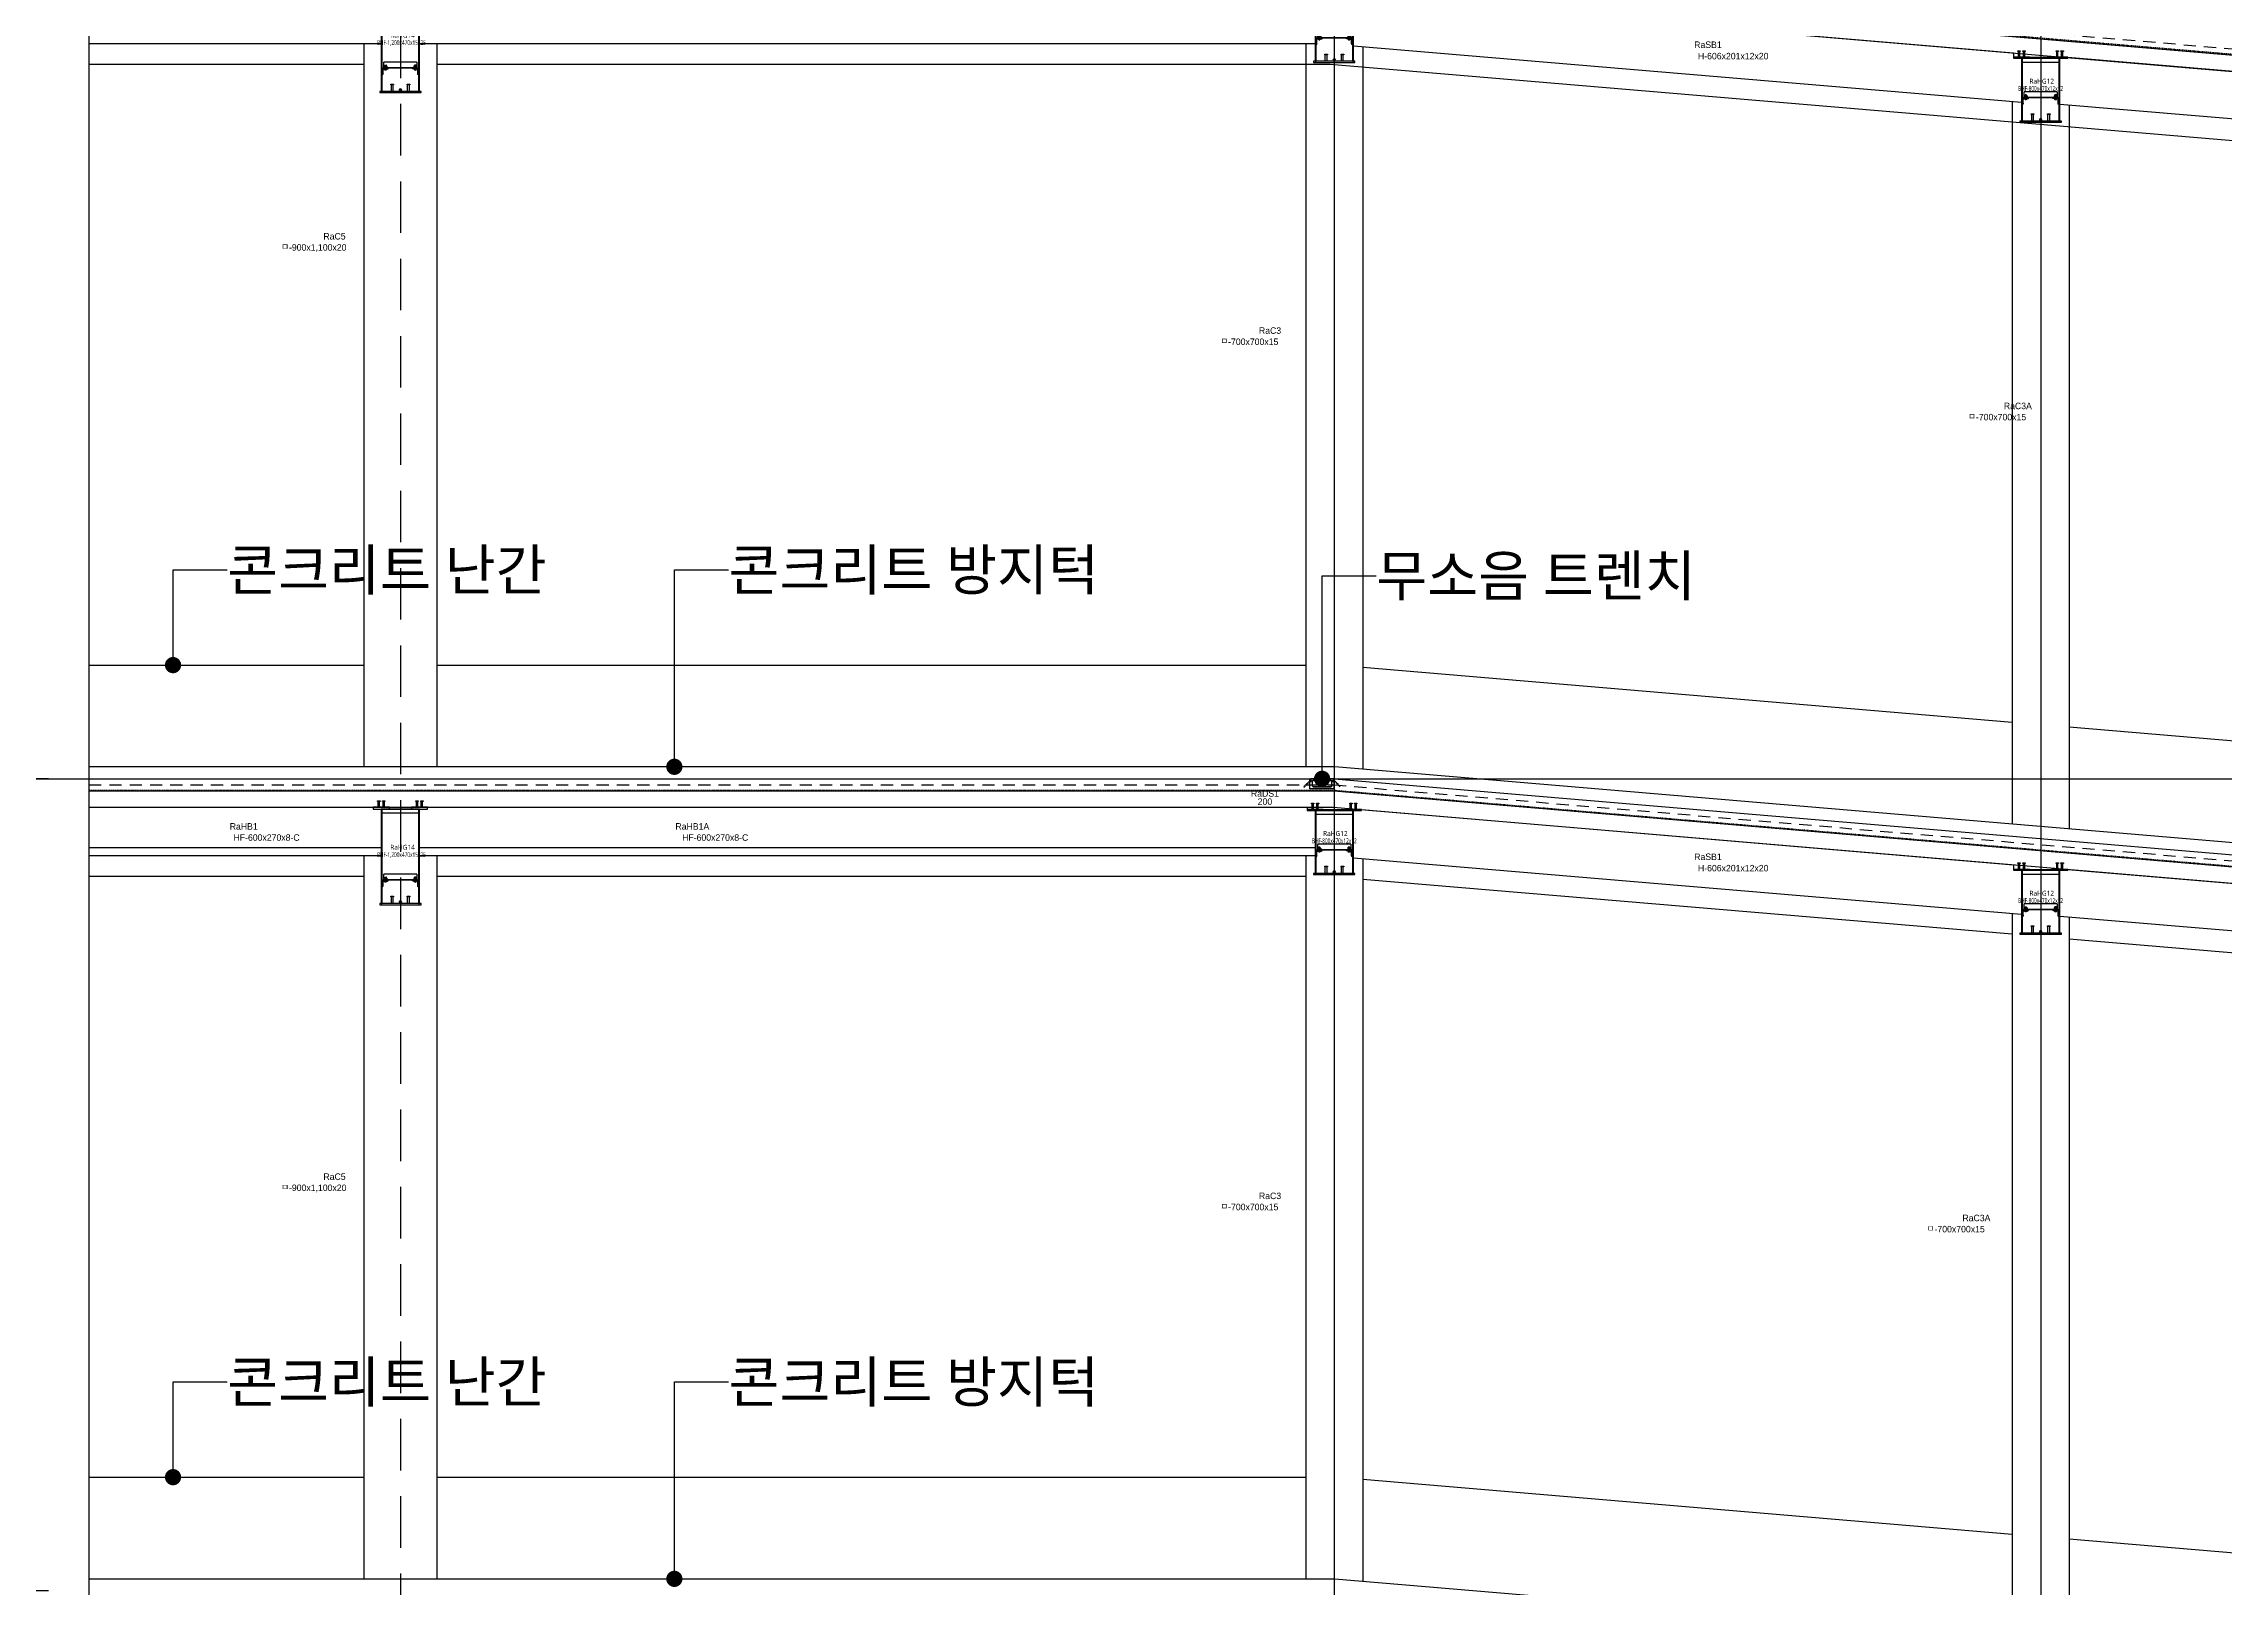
# Model space of a CAD drawing. Header units: millimetres. Extents: x 367092 to 767578, y 396038 to 811791.
# Drawn here: x 392033 to 418887, y 462594 to 481605 of the extents above; entities that cross this region are included whole.
import ezdxf
from ezdxf.enums import TextEntityAlignment as Align

# ---------------------------------------------------------------- set-up
doc = ezdxf.new("R2010")
doc.units = ezdxf.units.MM
doc.header["$LTSCALE"] = 100
doc.header["$MEASUREMENT"] = 0
doc.header["$PDSIZE"] = -10
for name, pattern in [('CENTER', [2, 1.25, -0.25, 0.25, -0.25]), ('DASHED', [0.75, 0.5, -0.25]), ('HID', [2.5, 1.5, -1]), ('HIDDEN', [9.525, 6.35, -3.175]), ('HIDDEN2', [0.1875, 0.125, -0.0625])]:
    doc.linetypes.add(name, pattern=pattern)
doc.layers.get('0').update_dxf_attribs({"linetype": 'CONTINUOUS'})
doc.layers.get('Defpoints').update_dxf_attribs({"color": 171, "linetype": 'CONTINUOUS'})
for name, color, linetype in [('2HIDDEN2', 2, 'HIDDEN2'), ('3CONTINUOUS', 3, 'CONTINUOUS'), ('BOLT', 8, 'CONTINUOUS'), ('cen', 14, 'CONTINUOUS'), ('CEN(ST)', 1, 'CENTER'), ('CON', 2, 'CONTINUOUS'), ('ELE-6', 8, 'CONTINUOUS'), ('ELE4', 4, 'CONTINUOUS'), ('ELE9', 9, 'CONTINUOUS'), ('FIN', 8, 'CONTINUOUS'), ('HF', 3, 'CONTINUOUS'), ('INSUL', 8, 'CONTINUOUS'), ('LED', 7, 'CONTINUOUS'), ('NDIM', 7, 'CONTINUOUS'), ('plate', 8, 'CONTINUOUS'), ('R', 3, 'CONTINUOUS'), ('SASAC 도면번호', 6, 'CONTINUOUS'), ('STUD', 6, 'CONTINUOUS'), ('SYM', 7, 'CONTINUOUS'), ('TEXT(MIN)', 7, 'CONTINUOUS'), ('W', 7, 'CONTINUOUS'), ('wire-meshes', 1, 'CONTINUOUS')]:
    doc.layers.add(name, color=color, linetype=linetype)
doc.styles.add('CGS', font='cgse', dxfattribs={"bigfont": 'cgs'})
doc.styles.add('나눔바른고딕', font='NanumBarunGothic.ttf')
doc.dimstyles.new('NDIM 1200', dxfattribs={"dimscale": 500, "dimtxt": 3, "dimasz": 1, "dimexe": 2, "dimexo": 2, "dimgap": 1, "dimtad": 1, "dimdec": 0, "dimdsep": 46, "dimtxsty": 'CGS', "dimblk": 'DOT0', "dimcen": 1, "dimdle": 8, "dimclrd": 2, "dimclre": 2, "dimclrt": 2, "dimadec": 0, "dimazin": 0, "dimtfac": 1, "dimtdec": 0, "dimtix": 1, "dimtmove": 2, "dimatfit": 3, "dimldrblk": 'DOT0', "dimfxl": 1, "dimtolj": 1, "dimtzin": 0, "dimlwd": -1, "dimlwe": -1, "dimarcsym": 0})

# ---------------------------------------------------------------- blocks, each defined once
blk = doc.blocks.new('DOT0')
blk.add_line((-3, 0), (3, 0))
at = {"color": 6}
blk.add_circle((0, 0), 0.75, dxfattribs=at)
blk = doc.blocks.new('*D147')
at = {"layer": 'Defpoints', "color": 0, "ltscale": 0.4, "transparency": 16777216}
for p in [(388393, 462551), (392593, 462551), (392593, 452551)]:
    blk.add_point(p, dxfattribs=at)
at = {"layer": 'NDIM', "ltscale": 0.4, "transparency": 16777216}
for p, q in [((392093, 462551), (387893, 462551)), ((388393, 452801), (388393, 462301)), ((392093, 452551), (387893, 452551))]:
    blk.add_line(p, q, dxfattribs=at)
at = {"layer": 'NDIM', "ltscale": 0.4, "transparency": 16777216, "xscale": 250, "yscale": 250, "zscale": 250}
for p, rotation in [((388393, 462551), 90), ((388393, 452551), 270)]:
    blk.add_blockref('DOT0', p, dxfattribs=dict(at, rotation=rotation))
at = {"layer": 'NDIM', "ltscale": 0.4, "transparency": 16777216, "insert": (387735, 457551), "char_height": 750, "attachment_point": 5, "rotation": 90, "style": '나눔바른고딕'}
blk.add_mtext('\\A1;10000', dxfattribs=at)
blk = doc.blocks.new('*D148')
at = {"layer": 'Defpoints', "color": 0, "ltscale": 0.4, "transparency": 16777216}
for p in [(388393, 472551), (392593, 472551), (392593, 462551)]:
    blk.add_point(p, dxfattribs=at)
at = {"layer": 'NDIM', "ltscale": 0.4, "transparency": 16777216}
for p, q in [((392093, 472551), (387893, 472551)), ((388393, 462801), (388393, 472301)), ((392093, 462551), (387893, 462551))]:
    blk.add_line(p, q, dxfattribs=at)
at = {"layer": 'NDIM', "ltscale": 0.4, "transparency": 16777216, "xscale": 250, "yscale": 250, "zscale": 250}
for p, rotation in [((388393, 472551), 90), ((388393, 462551), 270)]:
    blk.add_blockref('DOT0', p, dxfattribs=dict(at, rotation=rotation))
at = {"layer": 'NDIM', "ltscale": 0.4, "transparency": 16777216, "insert": (387735, 467551), "char_height": 750, "attachment_point": 5, "rotation": 90, "style": '나눔바른고딕'}
blk.add_mtext('\\A1;10000', dxfattribs=at)
blk = doc.blocks.new('*D149')
at = {"layer": 'Defpoints', "color": 0, "ltscale": 0.4, "transparency": 16777216}
for p in [(388393, 482551), (392593, 482551), (392593, 472551)]:
    blk.add_point(p, dxfattribs=at)
at = {"layer": 'NDIM', "ltscale": 0.4, "transparency": 16777216}
for p, q in [((392093, 482551), (387893, 482551)), ((388393, 472801), (388393, 482301)), ((392093, 472551), (387893, 472551))]:
    blk.add_line(p, q, dxfattribs=at)
at = {"layer": 'NDIM', "ltscale": 0.4, "transparency": 16777216, "xscale": 250, "yscale": 250, "zscale": 250}
for p, rotation in [((388393, 482551), 90), ((388393, 472551), 270)]:
    blk.add_blockref('DOT0', p, dxfattribs=dict(at, rotation=rotation))
at = {"layer": 'NDIM', "ltscale": 0.4, "transparency": 16777216, "insert": (387735, 477551), "char_height": 750, "attachment_point": 5, "rotation": 90, "style": '나눔바른고딕'}
blk.add_mtext('\\A1;10000', dxfattribs=at)
blk = doc.blocks.new('*D151')
at = {"layer": 'Defpoints', "color": 0, "ltscale": 0.4, "transparency": 16777216}
for p in [(386643, 493651), (392593, 493651), (392593, 431051)]:
    blk.add_point(p, dxfattribs=at)
at = {"layer": 'NDIM', "ltscale": 0.4, "transparency": 16777216}
for p, q in [((392093, 493651), (386143, 493651)), ((386643, 431301), (386643, 493401)), ((392093, 431051), (386143, 431051))]:
    blk.add_line(p, q, dxfattribs=at)
at = {"layer": 'NDIM', "ltscale": 0.4, "transparency": 16777216, "xscale": 250, "yscale": 250, "zscale": 250}
for p, rotation in [((386643, 493651), 90), ((386643, 431051), 270)]:
    blk.add_blockref('DOT0', p, dxfattribs=dict(at, rotation=rotation))
at = {"layer": 'NDIM', "ltscale": 0.4, "transparency": 16777216, "insert": (385985, 462351), "char_height": 750, "attachment_point": 5, "rotation": 90, "style": '나눔바른고딕'}
blk.add_mtext('\\A1;62600', dxfattribs=at)
blk = doc.blocks.new('111')
at = {"layer": '2HIDDEN2', "color": 5, "linetype": 'HIDDEN2'}
for p, q in [((323567, -166222), (323498, -166282)), ((323564, -166216), (323499, -166273)), ((323582, -166217), (323564, -166216)), ((323606, -166226), (323567, -166222)), ((323873, -166253), (323842, -166250)), ((323866, -166247), (323876, -166248)), ((323873, -166253), (323939, -166333)), ((323876, -166248), (323940, -166324))]:
    blk.add_line(p, q, dxfattribs=at)
at = {"layer": '3CONTINUOUS', "color": 4, "linetype": 'Continuous'}
for p, q in [((323576, -166201), (323577, -166190)), ((323578, -166201), (323576, -166201)), ((323577, -166190), (323586, -166191)), ((323578, -166201), (323579, -166192)), ((323579, -166192), (323584, -166192)), ((323584, -166192), (323582, -166217)), ((323582, -166217), (323607, -166220)), ((323586, -166191), (323584, -166215)), ((323584, -166215), (323610, -166218)), ((323587, -166191), (323585, -166215)), ((323607, -166220), (323600, -166284)), ((323610, -166218), (323603, -166283)), ((323863, -166244), (323866, -166220)), ((323867, -166220), (323864, -166244)), ((323869, -166222), (323866, -166247)), ((323876, -166221), (323867, -166220)), ((323874, -166222), (323869, -166222)), ((323873, -166231), (323874, -166222)), ((323875, -166232), (323876, -166221)), ((323600, -166284), (323610, -166296)), ((323603, -166283), (323612, -166294)), ((323610, -166296), (323823, -166318)), ((323612, -166294), (323823, -166316)), ((323823, -166316), (323833, -166307)), ((323823, -166318), (323836, -166308)), ((323833, -166307), (323840, -166242)), ((323836, -166308), (323842, -166244)), ((323864, -166244), (323840, -166242)), ((323866, -166247), (323842, -166244)), ((323873, -166231), (323875, -166232))]:
    blk.add_line(p, q, dxfattribs=at)
at = {"layer": '3CONTINUOUS', "color": 3, "linetype": 'Continuous'}
blk.add_line((323863, -166244), (323864, -166244), dxfattribs=at)
at = {"layer": '3CONTINUOUS', "color": 4, "linetype": 'Continuous'}
for points in [[(323587, -166191), (323866, -166220)], [(323610, -166218), (323840, -166242)], [(323621, -166219), (323623, -166194)], [(323625, -166220), (323628, -166195)], [(323720, -166229), (323723, -166205)], [(323725, -166230), (323728, -166205)], [(323819, -166240), (323822, -166215)], [(323824, -166240), (323827, -166216)]]:
    blk.add_lwpolyline(points, dxfattribs=at)
blk = doc.blocks.new('*U383')
at = {"layer": 'BOLT'}
for p, q in [((-20, 0), (20, 0)), ((-20, 0), (-20, -4)), ((-17, 15), (17, 15)), ((20, 0), (20, -4)), ((-20, -4), (20, -4)), ((-18, -19), (-18, -6)), ((-14, -4), (14, -4)), ((-14, -20), (14, -20)), ((-10, -20), (-10, -31)), ((-10, -31), (-8, -33)), ((-10, -31), (10, -31)), ((-9, -19), (-9, -6)), ((-8, -33), (8, -33)), ((10, -31), (8, -33)), ((9, -19), (9, -6)), ((10, -20), (10, -31)), ((18, -19), (18, -6))]:
    blk.add_line(p, q, dxfattribs=at)
at = {"layer": 'BOLT', "linetype": 'HIDDEN'}
for p, q in [((-10, 15), (-10, 0)), ((10, 15), (10, 0))]:
    blk.add_line(p, q, dxfattribs=at)
at = {"layer": 'BOLT'}
for centre, radius, start, end in [((0, 10), 17.6, 15.5187, 164.4813), ((-14, -11), 6.71, 47.8966, 132.1034), ((-14, -14), 6.71, 227.8966, 312.1034), ((0, -29), 24.2, 68.2132, 111.7868), ((0, 4), 24.2, 248.2132, 291.7868), ((14, -11), 6.71, 47.8966, 132.1034), ((14, -14), 6.71, 227.8966, 312.1034)]:
    blk.add_arc(centre, radius, start, end, dxfattribs=at)
at = {"layer": 'cen'}
blk.add_line((0, 33), (0, -38), dxfattribs=at)
blk = doc.blocks.new('W')
at = {"layer": 'W'}
h = blk.add_hatch(color=256, dxfattribs=at)
h.dxf.hatch_style = 1
edge = h.paths.add_edge_path()
edge.add_line((0, 0), (0, 7.5))
edge.add_arc((0, 0), 7.5, 90, 180)
edge.add_line((-7.5, 0), (0, 0))
blk.add_lwpolyline([(0, 0), (0, 7.5, 0.4142136), (-7.5, 0)], format="xyb", close=True, dxfattribs=at)
blk = doc.blocks.new('*U382')
at = {"layer": 'STUD', "color": 0, "linetype": 'ByBlock'}
for p, q in [((0, 11), (-80, 11)), ((0, -11), (-80, -11))]:
    blk.add_line(p, q, dxfattribs=at)
blk.add_lwpolyline([(-80, -17), (-90, -17), (-90, 17), (-80, 17)], close=True, dxfattribs=at)
blk = doc.blocks.new('R')
at = {"layer": 'R', "const_width": 15}
blk.add_lwpolyline([(-7.5, -15, 1), (7.5, -15, 1)], format="xyb", close=True, dxfattribs=at)
at = {"layer": 'R'}
blk.add_circle((0, -15), 15, dxfattribs=at)
blk = doc.blocks.new('*U384')
at = {"layer": 'plate'}
h = blk.add_hatch(color=256, dxfattribs=at)
h.dxf.hatch_style = 1
edge = h.paths.add_edge_path()
edge.add_line((-223, -975), (-223, -982.5))
edge.add_arc((-232.1, -966.8), 18.2, 300.24012, 362.53896)
edge.add_arc((-224.6, -964.4), 10.7, 278.68434, 351.31566, ccw=False)
h = blk.add_hatch(color=256, dxfattribs=at)
h.dxf.hatch_style = 1
edge = h.paths.add_edge_path()
edge.add_line((223, -975), (223, -982.5))
edge.add_arc((232.1, -966.8), 18.2, 177.46104, 239.75988, ccw=False)
edge.add_arc((224.6, -964.4), 10.7, 188.68434, 261.31566)
at = {"layer": 'Defpoints'}
for p in [(0, 0), (-235, -20), (235, -20), (0, -1185), (0, -1200)]:
    blk.add_point(p, dxfattribs=at)
at = {"layer": 'plate'}
for p, q in [((223, -25), (-223, -25)), ((223, -25), (-223, -25)), ((223, -25), (-223, -25)), ((223, -29), (-223, -29)), ((223, -29), (-223, -29)), ((223, -29), (-223, -29)), ((223, -75), (-223, -75)), ((223, -75), (-223, -75)), ((223, -75), (-223, -75)), ((203, -825), (-203, -825)), ((-203, -900), (-203, -825)), ((203, -894), (-203, -894)), ((203, -900), (-203, -900)), ((203, -825), (203, -900))]:
    blk.add_line(p, q, dxfattribs=at)
for points in [[(-205, -909), (-157, -909, 0.4142136), (-148, -900), (-223, -900), (-223, -975, 0.4142136), (-214, -966), (-214, -918, -0.4142136)], [(-223, -975), (-223, -982.5, 0.2787293), (-214, -966, -0.3279679)], [(205, -909), (157, -909, -0.4142136), (148, -900), (223, -900), (223, -975, -0.4142136), (214, -966), (214, -918, 0.4142136)], [(223, -975), (223, -982.5, -0.2787293), (214, -966, 0.3279679)]]:
    blk.add_lwpolyline(points, format="xyb", close=True, dxfattribs=at)
at = {"layer": 'BOLT', "xscale": -1, "rotation": 180}
blk.add_blockref('*U383', (-183, -894), dxfattribs=at)
at = {"layer": 'BOLT', "rotation": 180}
blk.add_blockref('*U383', (183, -894), dxfattribs=at)
at = {"layer": 'plate', "xscale": -1}
blk.add_blockref('W', (-223, -900), dxfattribs=at)
at = {"layer": 'plate'}
blk.add_blockref('W', (223, -900), dxfattribs=at)
at = {"layer": 'plate', "rotation": 270}
for p in [(-100, -1185), (100, -1185)]:
    blk.add_blockref('*U382', p, dxfattribs=at)
at = {"layer": 'plate', "xscale": -1.066666666666665, "yscale": 1.066666666666665, "zscale": 1.066666666666665, "rotation": 180}
blk.add_blockref('R', (0, -1185), dxfattribs=at)
blk = doc.blocks.new('SB16')
at = {"layer": 'STUD'}
for p, q in [((-8, 0), (-8, 70)), ((8, 0), (8, 70))]:
    blk.add_line(p, q, dxfattribs=at)
blk.add_lwpolyline([(-15, 70), (-15, 80), (14, 80), (14, 70)], close=True, dxfattribs=at)
blk = doc.blocks.new('*U386')
for p, q in [((-135, 0), (-335, 0)), ((-335, 0), (-335, -25)), ((-135, -25), (-135, 0)), ((335, 0), (135, 0)), ((135, 0), (135, -25)), ((335, -25), (335, 0)), ((-335, -25), (-135, -25)), ((135, -25), (335, -25))]:
    blk.add_line(p, q)
at = {"linetype": 'ByBlock'}
for points in [[(-235, -1185), (-223, -1185), (-223, -25), (-235, -25)], [(223, -1185), (235, -1185), (235, -25), (223, -25)]]:
    blk.add_lwpolyline(points, close=True, dxfattribs=at)
blk.add_lwpolyline([(-255, -1200), (255, -1200), (255, -1185), (-255, -1185)], close=True)
at = {"layer": 'Defpoints'}
blk.add_point((0, 0), dxfattribs=at)
blk = doc.blocks.new('RaHG14-SEC')
blk.add_blockref('*U384', (0, 0))
at = {"layer": 'HF'}
blk.add_blockref('*U386', (0, 0), dxfattribs=at)
at = {"layer": 'STUD'}
for p in [(-265, 0), (-205, 0), (205, 0), (265, 0)]:
    blk.add_blockref('SB16', p, dxfattribs=at)
at = {"layer": 'Defpoints', "style": '나눔바른고딕'}
blk.add_text('RaHG14', height=60, dxfattribs=at).set_placement((27, -493), align=Align.MIDDLE_CENTER)
at = {"layer": 'Defpoints', "style": '나눔바른고딕', "width": 0.6}
blk.add_text('BHF-1,200x470x15x25', height=60, dxfattribs=at).set_placement((12, -632), align=Align.BOTTOM_CENTER)
blk = doc.blocks.new('*U380')
for p, q in [((-135, 0), (-335, 0)), ((-335, 0), (-335, -12)), ((-135, -12), (-135, 0)), ((335, 0), (135, 0)), ((135, 0), (135, -12)), ((335, -12), (335, 0)), ((-335, -12), (-135, -12)), ((135, -12), (335, -12))]:
    blk.add_line(p, q)
at = {"linetype": 'ByBlock'}
for points in [[(-235, -785), (-223, -785), (-223, -12), (-235, -12)], [(223, -785), (235, -785), (235, -12), (223, -12)]]:
    blk.add_lwpolyline(points, close=True, dxfattribs=at)
blk.add_lwpolyline([(-255, -800), (255, -800), (255, -785), (-255, -785)], close=True)
at = {"layer": 'Defpoints'}
blk.add_point((0, 0), dxfattribs=at)
blk = doc.blocks.new('*U381')
at = {"layer": 'plate'}
h = blk.add_hatch(color=256, dxfattribs=at)
h.dxf.hatch_style = 1
edge = h.paths.add_edge_path()
edge.add_line((-223, -575), (-223, -583))
edge.add_arc((-232, -567), 18.2, 300.2401, 362.539)
edge.add_arc((-225, -564), 10.7, 278.6843, 351.3157, ccw=False)
h = blk.add_hatch(color=256, dxfattribs=at)
h.dxf.hatch_style = 1
edge = h.paths.add_edge_path()
edge.add_line((223, -575), (223, -583))
edge.add_arc((232, -567), 18.2, 177.461, 239.7599, ccw=False)
edge.add_arc((225, -564), 10.7, 188.6843, 261.3157)
at = {"layer": 'Defpoints'}
for p in [(0, 0), (-235, -20), (235, -20), (0, -785), (0, -800)]:
    blk.add_point(p, dxfattribs=at)
at = {"layer": 'plate'}
for p, q in [((223, -12), (-223, -12)), ((223, -12), (-223, -12)), ((223, -12), (-223, -12)), ((223, -16), (-223, -16)), ((223, -16), (-223, -16)), ((223, -16), (-223, -16)), ((223, -62), (-223, -62)), ((223, -62), (-223, -62)), ((223, -62), (-223, -62)), ((203, -425), (-203, -425)), ((-203, -500), (-203, -425)), ((203, -494), (-203, -494)), ((203, -500), (-203, -500)), ((203, -425), (203, -500))]:
    blk.add_line(p, q, dxfattribs=at)
for points in [[(-205, -509), (-157, -509, 0.414214), (-148, -500), (-223, -500), (-223, -575, 0.414214), (-214, -566), (-214, -518, -0.414214)], [(205, -509), (157, -509, -0.414214), (148, -500), (223, -500), (223, -575, -0.414214), (214, -566), (214, -518, 0.414214)], [(-223, -575), (-223, -583, 0.278729), (-214, -566, -0.327968)], [(223, -575), (223, -583, -0.278729), (214, -566, 0.327968)]]:
    blk.add_lwpolyline(points, format="xyb", close=True, dxfattribs=at)
at = {"layer": 'BOLT', "xscale": -1, "rotation": 180}
blk.add_blockref('*U383', (-183, -494), dxfattribs=at)
at = {"layer": 'BOLT', "rotation": 180}
blk.add_blockref('*U383', (183, -494), dxfattribs=at)
at = {"layer": 'plate', "xscale": -1}
blk.add_blockref('W', (-223, -500), dxfattribs=at)
at = {"layer": 'plate'}
blk.add_blockref('W', (223, -500), dxfattribs=at)
at = {"layer": 'plate', "rotation": 270}
for p in [(-100, -785), (100, -785)]:
    blk.add_blockref('*U382', p, dxfattribs=at)
at = {"layer": 'plate', "xscale": -1.066666666666665, "yscale": 1.066666666666665, "zscale": 1.066666666666665, "rotation": 180}
blk.add_blockref('R', (0, -785), dxfattribs=at)
blk = doc.blocks.new('RaHG12-SEC')
blk.add_blockref('*U381', (0, 0))
at = {"layer": 'HF'}
blk.add_blockref('*U380', (0, 0), dxfattribs=at)
at = {"layer": 'STUD'}
for p in [(-265, 0), (-205, 0), (205, 0), (265, 0)]:
    blk.add_blockref('SB16', p, dxfattribs=at)
at = {"layer": 'Defpoints', "style": '나눔바른고딕'}
blk.add_text('RaHG12', height=60, dxfattribs=at).set_placement((13, -294), align=Align.MIDDLE_CENTER)
at = {"layer": 'Defpoints', "style": '나눔바른고딕', "width": 0.6}
blk.add_text('BHF-800x470x12x12', height=60, dxfattribs=at).set_placement((-1, -432), align=Align.BOTTOM_CENTER)

msp = doc.modelspace()

# ---------------------------------------------------------------- linework, layer by layer
at = {"layer": 'CEN(ST)', "ltscale": 1000}
msp.add_line((407925.8, 499911.1), (407925.8, 418443.5), dxfattribs=at)
at = {"layer": 'CEN(ST)', "ltscale": 10000}
for p, q in [((416624.5, 499911.1), (416624.5, 418443.5)), ((385174.2, 472551), (536557.9, 472551))]:
    msp.add_line(p, q, dxfattribs=at)
at = {"layer": 'CON', "ltscale": 1000}
for points in [[(392592.6, 482401), (407919.5, 482401), (526207.5, 472401), (533944.1, 472401)], [(392592.6, 482201), (407590.8, 482201), (407590.8, 482171.4), (408260.8, 482171.4), (416289.6, 481492.6), (416289.6, 481436), (416959.6, 481436), (425988.3, 480672.7)], [(392592.6, 472401), (407919.5, 472401), (526207.5, 462401), (533944.1, 462401)], [(392592.6, 472201), (407590.8, 472201), (407590.8, 472171.4), (408260.8, 472171.4), (416289.6, 471492.6), (416289.6, 471436), (416959.6, 471436), (425988.3, 470672.7)]]:
    msp.add_lwpolyline(points, dxfattribs=at)
at = {"layer": 'Defpoints', "ltscale": 1000}
for points in [[(392592.6, 482201), (407911, 482201), (526199, 472201), (533944.1, 472201)], [(392592.6, 472201), (407911, 472201), (526199, 462201), (533944.1, 462201)]]:
    msp.add_lwpolyline(points, dxfattribs=at)
at = {"layer": 'ELE-6', "ltscale": 10000}
for p, q in [((396190.8, 481601), (392592.6, 481601)), ((395975.8, 481601), (395975.8, 472701)), ((407690.8, 481601), (396660.8, 481601)), ((396875.8, 481601), (396875.8, 472701)), ((407575.8, 481601), (407575.8, 472701)), ((408160.8, 481577.7), (416389.6, 480882.1)), ((408275.8, 481565.6), (408275.8, 472671.9)), ((416274.5, 480891.8), (416274.5, 471995.7)), ((416859.6, 480860.4), (426088.3, 480080.2)), ((416974.5, 480850.7), (416974.5, 471936.5)), ((396190.8, 471701), (392592.6, 471701)), ((396190.8, 471601), (392592.6, 471601)), ((395975.8, 471601), (395975.8, 462701)), ((407690.8, 471701), (396660.8, 471701)), ((407690.8, 471601), (396660.8, 471601)), ((396875.8, 471601), (396875.8, 462701)), ((407575.8, 471601), (407575.8, 467701)), ((408160.8, 471577.7), (416389.6, 470882.1)), ((408275.8, 471565.6), (408275.8, 462671.9)), ((407575.8, 471551), (407575.8, 462701)), ((416274.5, 470891.8), (416274.5, 461995.7)), ((416859.6, 470860.4), (426088.3, 470080.2)), ((416974.5, 470850.7), (416974.5, 461936.5))]:
    msp.add_line(p, q, dxfattribs=at)
at = {"layer": 'ELE4', "ltscale": 2}
for p, q in [((407625.8, 472428.5), (407625.8, 472551)), ((407925.8, 472428.5), (407625.8, 472428.5)), ((407925.8, 472428.5), (407925.8, 472551))]:
    msp.add_line(p, q, dxfattribs=at)
at = {"layer": 'ELE9', "linetype": 'DASHED', "ltscale": 0.3}
for points in [[(392592.6, 482411), (407919.9, 482411), (526207.9, 472411), (533944.1, 472411)], [(392592.6, 472411), (407919.9, 472411), (526207.9, 462411), (533944.1, 462411)]]:
    msp.add_lwpolyline(points, dxfattribs=at)
at = {"layer": 'FIN', "ltscale": 1000}
for p, q in [((407625.8, 472428.5), (407625.8, 472551)), ((407925.8, 472428.5), (407625.8, 472428.5)), ((407925.8, 472428.5), (407925.8, 472551))]:
    msp.add_line(p, q, dxfattribs=at)
at = {"layer": 'FIN', "ltscale": 0.5}
for points in [[(392592.6, 481351), (395975.8, 481351)], [(396875.8, 481351), (407875.2, 481351), (525888.8, 471374.2)], [(392592.6, 473951), (395975.8, 473951)], [(396875.8, 473951), (407575.8, 473951)], [(408275.8, 473926.4), (416274.5, 473250.2)], [(416974.5, 473191), (435696.8, 471608.2)], [(392592.6, 472701), (407932.1, 472701), (526220.1, 462701), (533944.1, 462701)], [(392592.6, 472551), (407925.8, 472551), (526213.8, 462551)], [(392592.6, 471351), (395975.8, 471351)], [(396875.8, 471351), (407575.8, 471351)], [(408275.8, 471317.1), (416274.5, 470640.9)], [(416974.5, 470581.7), (435696.8, 468998.9)], [(392592.6, 463951), (395975.8, 463951)], [(396875.8, 463951), (407575.8, 463951)], [(408275.8, 463926.4), (416274.5, 463250.2)], [(416974.5, 463191), (435696.8, 461608.2)], [(392592.6, 462701), (407932.1, 462701), (526220.1, 452701), (533944.1, 452701)]]:
    msp.add_lwpolyline(points, dxfattribs=at)
at = {"layer": 'SYM', "color": 8}
msp.add_lwpolyline([(392592.6, 418443.5), (392592.7, 462301), (392492.6, 462351), (392692.6, 462351), (392592.6, 462401), (392592.6, 499911.1)], dxfattribs=at)
at = {"layer": 'SYM', "linetype": 'HIDDEN'}
msp.add_lwpolyline([(396425.8, 499911.1), (396425.8, 418443.5)], dxfattribs=at)
at = {"layer": 'wire-meshes', "linetype": 'HID'}
for points in [[(392592.6, 482476), (407922.6, 482476), (526213.8, 472475.7)], [(392592.6, 472476), (407922.6, 472476), (526213.8, 462475.7)]]:
    msp.add_lwpolyline(points, dxfattribs=at)

# ---------------------------------------------------------------- block references
at = {"layer": 'INSUL', "xscale": -1, "rotation": 354.0708772483547}
msp.add_blockref('111', (746939.4, 604426.6), dxfattribs=at)
msp.add_blockref('111', (746939.4, 604426.6), dxfattribs=at)
at = {"layer": 'SASAC 도면번호'}
for name, p in [('RaHG14-SEC', (396425.8, 482201)), ('RaHG12-SEC', (407925.8, 482171.4)), ('RaHG12-SEC', (416624.6, 481436)), ('RaHG14-SEC', (396425.8, 472201)), ('RaHG12-SEC', (407925.8, 472171.4)), ('RaHG12-SEC', (416624.6, 471436))]:
    msp.add_blockref(name, p, dxfattribs=at)

# ---------------------------------------------------------------- texts
at = {"layer": 'Defpoints', "style": 'CGS'}
for s, p in [('RaSB1', (412527.6, 481526.9)), ('H-606x201x12x20', (412838.3, 481386.8)), ('ㅁ-900x1,100x20', (395360.2, 479030.6)), ('RaC5', (395614.9, 479167.9)), ('RaC3', (407134.7, 478006.7)), ('ㅁ-700x700x15', (406879.9, 477869.3)), ('ㅁ-700x700x15', (416088.6, 476941.4)), ('RaC3A', (416343.4, 477078.7)), ('RaDS1', (407072, 472305.9)), ('200', (407072, 472205.9)), ('RaHB1', (394496.8, 471900.9)), ('HF-600x270x8-C', (394778.1, 471763.6)), ('RaHB1A', (400021.1, 471900.9)), ('HF-600x270x8-C', (400302.4, 471763.6)), ('RaSB1', (412527.6, 471526.9)), ('H-606x201x12x20', (412838.3, 471386.8)), ('ㅁ-900x1,100x20', (395360.2, 467450.4)), ('RaC5', (395614.9, 467587.7)), ('ㅁ-700x700x15', (406879.9, 467213.9)), ('RaC3', (407134.7, 467351.2)), ('ㅁ-700x700x15', (415578.5, 466941.4)), ('RaC3A', (415833.3, 467078.7))]:
    msp.add_text(s, height=80, dxfattribs=at).set_placement(p, align=Align.BOTTOM_CENTER)
at = {"layer": 'TEXT(MIN)', "style": '나눔바른고딕'}
for s, p in [('콘크리트 난간', (394293.1, 475124.3)), ('콘크리트 방지턱', (400466.4, 475124.3)), ('무소음 트렌치', (408442.5, 475051)), ('콘크리트 난간', (394293.1, 465124.3)), ('콘크리트 방지턱', (400466.4, 465124.3))]:
    msp.add_text(s, height=500, dxfattribs=at).set_placement(p, align=Align.MIDDLE_LEFT)

# ---------------------------------------------------------------- dimensions: what is measured, and where the dimension line sits
at = {"layer": 'NDIM', "ltscale": 0.4}
for base, p1, p2, picture, middle in [((386642.6, 493651), (392592.6, 431051), (392592.6, 493651), '*D151', (385984.9, 462351)), ((388392.6, 482551), (392592.6, 472551), (392592.6, 482551), '*D149', (387735.4, 477551)), ((388392.6, 472551), (392592.6, 462551), (392592.6, 472551), '*D148', (387735.4, 467551)), ((388392.6, 462551), (392592.6, 452551), (392592.6, 462551), '*D147', (387735.4, 457551))]:
    dim = msp.add_linear_dim(base=base, p1=p1, p2=p2, angle=90, dimstyle='NDIM 1200', override={"dimscale": 250, "dimtxsty": '나눔바른고딕', "dimclrd": 256, "dimclre": 256, "dimclrt": 256}, dxfattribs=at)
    dim.commit()
    dim.dimension.update_dxf_attribs({"geometry": picture, "text_midpoint": middle})

# ---------------------------------------------------------------- leaders
at = {"layer": 'LED', "ltscale": 10000}
for points in [[(393626.4, 473951), (393626.4, 475124.3), (394293.1, 475124.3)], [(399799.7, 472698.9), (399799.7, 475124.3), (400466.4, 475124.3)], [(407775.8, 472551), (407775.8, 475051), (408442.5, 475051)], [(393626.4, 463951), (393626.4, 465124.3), (394293.1, 465124.3)], [(399799.7, 462698.9), (399799.7, 465124.3), (400466.4, 465124.3)]]:
    msp.add_leader(points, dimstyle='NDIM 1200', override={"dimasz": 0.4, "dimtad": 0, "dimclrd": 256, "dimldrblk": 'Dot'}, dxfattribs=at)

doc.saveas('drawing.dxf')
